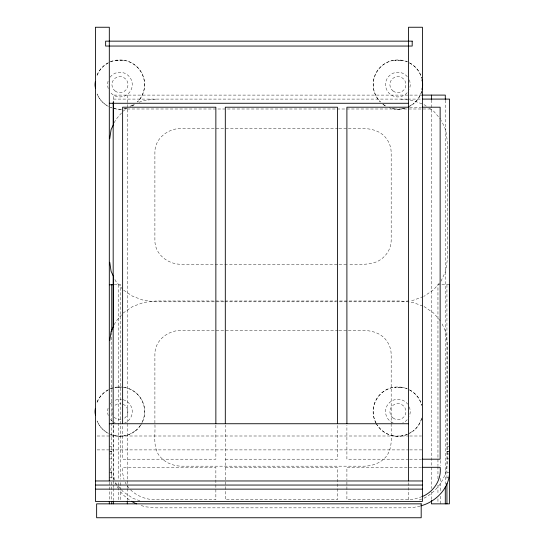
<?xml version="1.0" encoding="UTF-8"?>
<svg xmlns="http://www.w3.org/2000/svg" width="545" height="545" viewBox="0 0 545 545"><rect width="100%" height="100%" fill="white"/><g stroke="black" fill="none" stroke-linecap="round" stroke-linejoin="round"><path stroke-width="0.41" stroke-dasharray="2.73 2.04" d="M114.293 122.748L115.717 119.696L121.508 112.992M114.293 324.656L115.717 321.598L121.508 314.894M441 281.22L445.633 271.281L447.213 260.619L447.213 140.29L445.633 129.628L441.355 120.459M439.42 283.046L433.636 289.749L424.03 296.296M123.081 111.16L127.203 108.36M129.942 106.486L132.687 104.62M123.081 313.068L132.687 306.522L143.866 302.407L155.87 301.003L400.848 301.003L412.844 302.407L423.233 306.229M424.03 498.198C437.254 491.222 446.92 477.727 447.213 462.528L447.213 342.192L445.633 331.53L441.355 322.361M131.618 106.071L135.003 104.129A24.668 24.668 0 0 1 130.166 107.065M409.568 106.071L412.953 104.129M135.003 431.129L129.41 434.338M409.568 433.071L412.545 431.361M422.075 496.638L414.779 498.947L409.656 499.642L346.899 499.738L346.899 480.608M139.077 102.262L143.866 100.498L155.87 99.095M423.233 296.589L412.844 300.411L409.649 300.786M419.234 499.963L423.233 498.491M420.202 506.06L413.709 507.402L407.06 507.845L155.7 507.845L145.774 506.836L139.425 505.072M408.845 300.874L400.848 301.814L337.048 301.814M123.17 60.229L116.712 60.229L121.385 60.229M401.12 60.229L394.662 60.229L399.335 60.229M422.062 95.103L113.401 95.103L113.401 101.915M407.108 99.095L113.176 99.095L113.176 102.494M407.96 99.095L421.551 99.095M409.622 107.208L421.489 107.208M127.298 109L431.408 109M338.145 128.491L181.546 128.491C168.337 128.17 154.869 138.267 154.896 152.164L154.896 240.59C154.869 254.495 168.337 264.591 181.546 264.271L338.145 264.271M338.997 128.491L347.506 128.491M348.357 128.491C360.211 128.559 373.863 126.74 383.489 135.323C388.21 139.697 390.976 145.733 391.181 152.164L391.181 240.59C391.065 249.29 385.724 257.124 378.101 261.109C368.842 265.633 358.29 263.964 348.357 264.271M338.997 264.271L347.506 264.271M114.218 284.762L120.758 284.762L120.758 479.225M449.393 284.762L437.948 284.762L437.948 465.641M223.92 301.814L155.87 301.814L143.866 300.411L132.687 296.296L123.081 289.749M224.772 301.814L336.204 301.814M338.145 330.393L181.546 330.393C168.337 330.072 154.869 340.169 154.896 354.073L154.896 422.94M338.997 330.393L347.506 330.393M348.357 330.393C360.211 330.468 373.863 328.649 383.489 337.226C388.21 341.599 390.976 347.642 391.181 354.073L391.181 422.94M401.12 387.229L394.662 387.229L399.335 387.229M97.112 436L109.858 436M110.703 436L408.825 436M409.677 436L421.564 436M109.313 446.628L111.766 446.702M446.941 446.702L449.393 446.628M97.112 449.897L109.858 449.897M110.703 449.897L408.825 449.897M409.677 449.897L422.416 449.897M110.131 451.458L111.766 451.458M446.941 451.458L448.576 451.458M109.313 451.532L111.766 451.532M446.941 451.532L449.393 451.532M109.313 453.985L111.766 453.985M446.941 453.985L449.393 453.985M109.313 458.89L111.766 458.89M446.941 458.89L449.393 458.89M225.31 459.197L337.45 459.197L337.45 425.189M408.77 459.197L346.899 459.197L346.899 425.189M409.622 459.197L421.489 459.197M225.31 467.303L337.45 467.303L337.45 499.738L225.31 499.738L225.31 425.189M421.489 467.303L346.899 467.303L346.899 479.777M109.313 472.788L111.766 472.801M446.941 472.801L449.393 472.788M109.313 477.693L111.766 477.679M446.941 477.693L449.393 477.693M400.848 99.095L412.844 100.498L423.233 104.32M139.874 500.841L132.687 498.198L123.081 491.651L115.717 483.122M129.39 499.99L123.361 495.058L119.444 490.425M424.03 104.62L426.776 106.486M429.514 108.36L433.636 111.16L440.476 119.083M424.03 306.522L433.636 313.068L440.476 320.991M130.548 489.792C135.276 494.506 141.468 497.599 147.981 498.954A38.293 38.293 0 0 0 155.7 499.738L215.861 499.738L215.861 467.303L122.625 467.303L122.727 473.585L124.008 479.416M122.557 289.136L115.717 281.22L114.293 278.161M127.496 486.188L128.94 488.041M125.146 482.223L126.229 484.246M117.114 486.624L117.809 487.925M113.932 479.3L111.085 473.189L110.356 468.264M115.254 482.632L116.412 485.322M114.348 479.879L113.176 471.357L113.176 425.461M446.941 284.762L446.941 479.225M445.306 100.212L445.306 484.267M440.401 460.545L440.401 465.641M440.401 478.374L440.401 491.965M440.401 496.209L440.401 503.853M437.948 466.486L437.948 479.225M437.948 485.173L437.948 494.513M437.948 498.757L437.948 503.001M431.408 100.008L431.408 488.524M431.408 491.931L431.408 499.595M408.518 482.666L408.518 499.697M391.181 423.792C390.874 435.741 393.858 450.497 383.489 459.34C378.182 463.822 371.418 465.975 364.53 466.173L181.546 466.173C172.574 466.05 163.595 462.106 158.459 454.557C152.77 445.313 155.563 434.004 154.896 423.792M215.861 425.189L215.861 459.197L122.625 459.197L122.625 425.189M127.298 95.103L127.298 422.954M127.298 423.806L127.298 480.009M127.298 480.86L127.298 484.267M127.298 485.118L127.298 487.673M127.298 488.524L127.298 500.446M120.758 482.625L120.758 500.453M118.306 284.762L118.306 479.225M118.306 482.625L118.306 500.453M113.401 425.509L113.401 480.009M113.401 480.86L113.401 484.267M113.401 485.118L113.401 487.673M113.401 488.524L113.401 500.446M111.766 332.314L111.766 479.225M111.766 482.161L111.766 500.453M109.313 482.161L109.313 500.453M110.138 77.131A12.331 12.331 0 0 1 128.266 75.517A12.331 12.331 0 0 1 128.266 93.713A12.331 12.331 0 0 1 110.138 92.098M108.257 88.562A12.331 12.331 0 0 1 108.537 79.917M110.458 61.844A24.668 24.668 0 0 1 137.435 102.004A24.593 24.593 0 0 0 123.163 60.257M127.142 108.21A24.668 24.668 0 0 1 123.177 109.068M121.569 109.225A24.668 24.668 0 0 1 110.458 107.385A24.668 24.668 0 0 0 121.569 109.177M97.133 94.006A24.668 24.668 0 0 0 108.264 106.343A24.668 24.668 0 0 1 97.051 94.04M97.133 75.224A24.668 24.668 0 0 1 109.715 62.164M126.338 108.36A24.668 24.668 0 0 1 123.17 109.007M97.017 75.176A24.668 24.668 0 0 1 109.681 62.082M110.424 61.762A24.668 24.668 0 0 1 116.698 60.1M409.295 79.917A12.331 12.331 0 0 1 409.295 89.312M407.19 92.718A12.331 12.331 0 0 1 389.178 93.345A12.331 12.331 0 0 1 389.764 75.333A12.331 12.331 0 0 1 407.694 77.131M421.728 90.967A24.668 24.668 0 0 1 408.116 107.065M405.092 108.21A24.668 24.668 0 0 1 389.15 107.678M382.822 104.143A24.668 24.668 0 0 0 386.214 106.343A24.668 24.668 0 0 1 382.801 104.17M407.374 61.844A24.668 24.668 0 0 0 380.396 102.004A24.668 24.668 0 0 1 394.648 60.1M409.568 62.886A24.668 24.668 0 0 1 421.728 78.262M404.288 108.36A24.668 24.668 0 0 1 391.48 108.421M421.598 91.771A24.593 24.593 0 0 1 413.001 104.19M401.113 60.257A24.593 24.593 0 0 1 407.353 61.892M409.547 62.913A24.593 24.593 0 0 1 421.796 78.242M409.295 406.917A12.331 12.331 0 0 1 409.295 416.312M407.19 419.718A12.331 12.331 0 0 1 402.632 423.002M393.149 423.002A12.331 12.331 0 0 1 388.122 404.083A12.331 12.331 0 0 1 407.694 404.131M421.728 417.967A24.668 24.668 0 0 1 408.116 434.065M407.374 434.385A24.668 24.668 0 0 1 376.5 423.894M376.105 423.186A24.668 24.668 0 0 1 407.374 388.844M409.568 389.886A24.668 24.668 0 0 1 421.728 405.262M407.347 434.304A24.668 24.668 0 0 1 376.431 423.935M376.036 423.227A24.668 24.668 0 0 1 394.648 387.1M421.598 418.771A24.593 24.593 0 0 1 413.001 431.19M401.113 387.257A24.593 24.593 0 0 1 407.353 388.892M409.547 389.913A24.593 24.593 0 0 1 421.796 405.242M123.027 404.213A8.018 8.018 0 0 1 123.027 419.016M120.997 419.561A8.018 8.018 0 0 1 113.571 416.475M112.529 414.67A8.018 8.018 0 0 1 112.529 408.559M115.043 405.269A8.018 8.018 0 0 1 120.997 403.668M123.15 399.703A12.331 12.331 0 0 1 124.682 423.002M115.199 423.002A12.331 12.331 0 0 1 113.06 421.85M112.406 421.38A12.331 12.331 0 0 1 110.138 419.098M108.257 415.562A12.331 12.331 0 0 1 108.537 406.917M110.138 404.131A12.331 12.331 0 0 1 112.406 401.849M115.199 400.228A12.331 12.331 0 0 1 121.562 399.39M110.458 388.844A24.668 24.668 0 0 1 140.917 424.589M140.481 425.27A24.668 24.668 0 0 1 110.458 434.385A24.668 24.668 0 0 0 129.397 434.304M97.133 421.006A24.668 24.668 0 0 0 108.264 433.343A24.668 24.668 0 0 1 97.051 421.04M97.133 402.224A24.668 24.668 0 0 1 109.715 389.164M97.017 402.176A24.668 24.668 0 0 1 109.681 389.082M110.424 388.762A24.668 24.668 0 0 1 116.698 387.1M123.163 387.257A24.593 24.593 0 0 1 140.992 424.637M140.555 425.318A24.593 24.593 0 0 1 135.051 431.19M119.75 386.95L116.712 387.229L121.385 387.229L119.75 386.95M115.063 90.981A8.018 8.018 0 0 0 127.891 85.654A8.018 8.018 0 0 0 116.868 77.213A8.018 8.018 0 0 0 115.063 90.981M393.013 90.981A8.018 8.018 0 0 0 405.841 85.654A8.018 8.018 0 0 0 394.818 77.213A8.018 8.018 0 0 0 393.013 90.981M393.013 417.981A8.018 8.018 0 0 0 405.841 412.654A8.018 8.018 0 0 0 394.818 404.213A8.018 8.018 0 0 0 393.013 417.981"/><path stroke-width="0.82" d="M109.749 138.648L111.085 129.628L113.578 124.28M109.749 340.557L111.085 331.53L113.578 326.183M422.075 496.638C433.595 492.006 441.654 479.845 440.135 467.303L422.334 467.303M420.985 505.815C436.279 501.638 449.686 487.823 449.584 471.357L449.584 99.095L422.402 99.095M422.062 95.103L445.306 95.103L445.306 99.36M109.313 103.278L408.518 103.278M408.77 107.208L346.899 107.208L346.899 423.485M422.334 107.208L440.135 107.208L440.135 459.197L422.334 459.197M109.313 284.762L113.401 284.762M109.313 423.738L408.518 423.738M95.416 480.963L422.416 480.963M95.416 485.05L422.416 485.05M95.416 489.137L422.416 489.137M136.393 503.873L131.399 501.277M113.578 276.635L111.085 271.281L109.749 262.261M449.393 284.762L449.393 503.853L431.408 503.853L431.408 500.446M446.941 483.469L446.941 503.853M445.306 486.821L445.306 503.853M431.408 95.103L431.408 99.36M408.518 480.963L408.518 27.25L422.416 27.25L422.416 501.4L95.416 501.4L95.416 27.25L109.313 27.25L109.313 480.963M337.45 423.485L337.45 107.208L225.31 107.208L225.31 423.485M215.861 423.485L215.861 107.208L122.625 107.208L122.625 423.485M127.298 501.298L127.298 503.853M113.401 102.767L113.401 125.759M113.401 275.634L113.401 327.579M113.401 501.298L113.401 503.853M113.176 102.494L113.176 423.765M111.766 284.762L111.766 331.469M111.766 501.305L111.766 503.853M109.313 501.305L109.313 503.853M95.484 87.813A24.668 24.668 0 0 1 95.484 81.409M95.375 87.827A24.668 24.668 0 0 1 95.361 81.396M422.089 79.836A24.668 24.668 0 0 1 422.089 89.394M422.171 79.822A24.593 24.593 0 0 1 422.184 89.414M95.484 414.813A24.668 24.668 0 0 1 95.484 408.409M95.375 414.827A24.668 24.668 0 0 1 95.361 408.396M412.197 41.148L105.635 41.148L105.635 46.052L412.197 46.052L412.197 41.148M421.19 503.853L96.642 503.853L96.642 517.75L421.19 517.75L421.19 503.853"/></g></svg>
